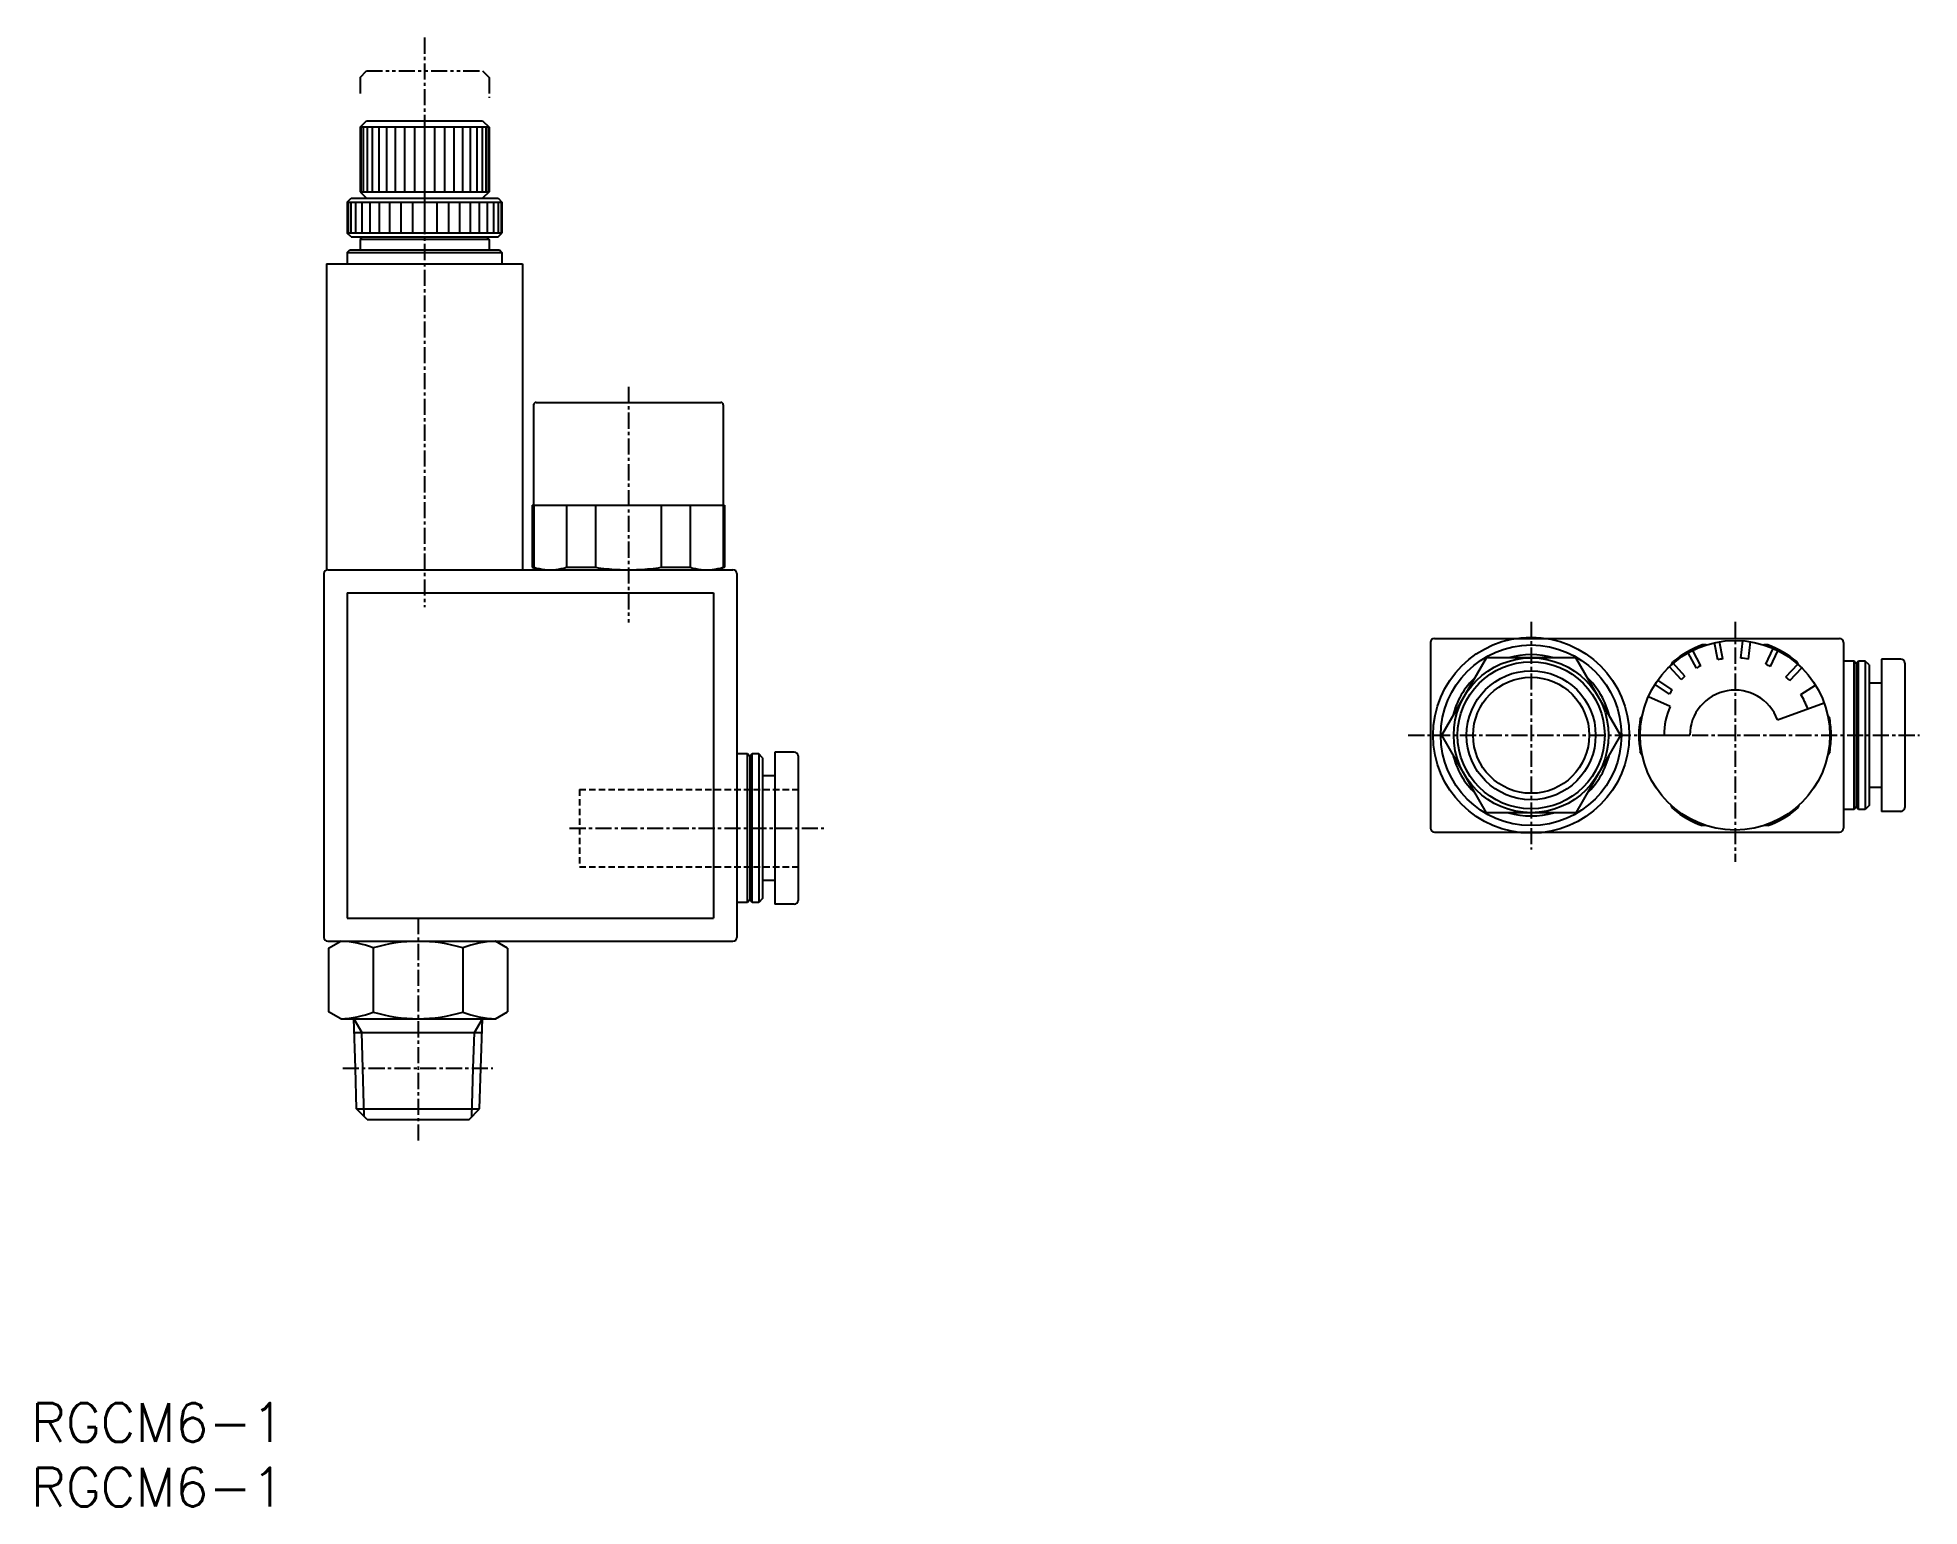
# Model space of a CAD drawing. Extents: x 1 to 146, y 0 to 114.
import ezdxf

# ---------------------------------------------------------------- set-up
doc = ezdxf.new("R2010")
doc.units = 0
for name, pattern in [('CENTER', [2, 1.25, -0.25, 0.25, -0.25]), ('DASHED', [0.75, 0.5, -0.25]), ('PHANTOM', [2.5, 1.25, -0.25, 0.25, -0.25, 0.25, -0.25])]:
    doc.linetypes.add(name, pattern=pattern)
doc.layers.get('0').update_dxf_attribs({"linetype": 'CONTINUOUS'})
doc.layers.add('CENTER', color=1, linetype='CENTER')
doc.styles.get("Standard").update_dxf_attribs({"font": 'txt.shx'})

# ---------------------------------------------------------------- blocks, each defined once
blk = doc.blocks.new('*U17')
at = {"color": 7, "linetype": 'CONTINUOUS'}
blk.add_text('RGCM6-1', height=3, dxfattribs=at).set_placement((0, 0))
blk = doc.blocks.new('*U18')
at = {"color": 7, "linetype": 'CONTINUOUS'}
blk.add_text('RGCM6-1', height=3, dxfattribs=at).set_placement((0, 5))

msp = doc.modelspace()

# ---------------------------------------------------------------- linework, layer by layer
at = {"color": 3, "linetype": 'PHANTOM'}
for p, q in [((25.5, 110.76), (26, 111.26)), ((26, 111.26), (35, 111.26)), ((35, 111.26), (35.5, 110.76)), ((25.5, 110.76), (25.5, 109.27)), ((35.5, 110.76), (35.5, 109.17))]:
    msp.add_line(p, q, dxfattribs=at)
at = {"color": 7, "linetype": 'CONTINUOUS'}
for p, q in [((25.5, 106.9), (26, 107.4)), ((35.5, 106.9), (25.5, 106.9)), ((25.5, 106.9), (25.5, 101.9)), ((25.56, 106.9), (25.56, 101.9)), ((25.74, 106.9), (25.74, 101.9)), ((26, 107.4), (35, 107.4)), ((26.04, 106.9), (26.04, 101.9)), ((26.45, 106.9), (26.45, 101.9)), ((26.96, 106.9), (26.96, 101.9)), ((27.56, 106.9), (27.56, 101.9)), ((28.23, 106.9), (28.23, 101.9)), ((28.95, 106.9), (28.95, 101.9)), ((29.72, 106.9), (29.72, 101.9)), ((30.5, 106.9), (30.5, 101.9)), ((31.28, 106.9), (31.28, 101.9)), ((32.05, 106.9), (32.05, 101.9)), ((32.77, 106.9), (32.77, 101.9)), ((33.44, 106.9), (33.44, 101.9)), ((34.04, 106.9), (34.04, 101.9)), ((34.55, 106.9), (34.55, 101.9)), ((34.96, 106.9), (34.96, 101.9)), ((35, 107.4), (35.5, 106.9)), ((35.26, 106.9), (35.26, 101.9)), ((35.44, 106.9), (35.44, 101.9)), ((35.5, 106.9), (35.5, 101.9)), ((24.5, 101.1), (24.8, 101.4)), ((24.5, 101.1), (24.5, 98.7)), ((24.5, 101.1), (36.5, 101.1)), ((24.57, 101.1), (24.57, 98.7)), ((24.79, 101.1), (24.79, 98.7)), ((24.8, 101.4), (36.2, 101.4)), ((25.15, 101.1), (25.15, 98.7)), ((25.5, 101.9), (26, 101.4)), ((25.5, 101.9), (35.5, 101.9)), ((25.65, 101.1), (25.65, 98.7)), ((26.26, 101.1), (26.26, 98.7)), ((26.97, 101.1), (26.97, 98.7)), ((27.78, 101.1), (27.78, 98.7)), ((28.65, 101.1), (28.65, 98.7)), ((29.56, 101.1), (29.56, 98.7)), ((30.5, 101.1), (30.5, 98.7)), ((31.44, 101.1), (31.44, 98.7)), ((32.35, 101.1), (32.35, 98.7)), ((33.22, 101.1), (33.22, 98.7)), ((34.03, 101.1), (34.03, 98.7)), ((34.74, 101.1), (34.74, 98.7)), ((35.5, 101.9), (35, 101.4)), ((35.35, 101.1), (35.35, 98.7)), ((35.85, 101.1), (35.85, 98.7)), ((36.2, 101.4), (36.5, 101.1)), ((36.21, 101.1), (36.21, 98.7)), ((36.43, 101.1), (36.43, 98.7)), ((36.5, 101.1), (36.5, 98.7)), ((36.5, 98.7), (24.5, 98.7)), ((24.8, 98.4), (24.5, 98.7)), ((24.8, 98.4), (36.2, 98.4)), ((25.7, 98.4), (25.5, 98.2)), ((25.5, 98.2), (25.5, 97.4)), ((35.5, 98.2), (25.5, 98.2)), ((35.3, 98.4), (35.5, 98.2)), ((35.5, 98.2), (35.5, 97.4)), ((36.2, 98.4), (36.5, 98.7)), ((22.9, 96.3), (38.1, 96.3)), ((22.9, 96.3), (22.9, 72.58)), ((24.5, 97.2), (24.7, 97.4)), ((24.5, 97.2), (24.5, 96.3)), ((24.5, 97.2), (36.5, 97.2)), ((24.7, 97.4), (36.3, 97.4)), ((36.3, 97.4), (36.5, 97.2)), ((36.5, 97.2), (36.5, 96.3)), ((38.1, 96.3), (38.1, 72.6)), ((38.95, 85.37), (38.95, 77.6)), ((39.15, 85.57), (53.45, 85.57)), ((53.65, 85.37), (53.65, 77.6)), ((38.85, 77.6), (38.85, 72.79)), ((38.85, 77.6), (53.75, 77.6)), ((38.96, 77.6), (38.96, 72.79)), ((41.51, 77.6), (41.51, 72.79)), ((43.75, 77.6), (43.75, 72.79)), ((48.85, 77.6), (48.85, 72.79)), ((51.09, 77.6), (51.09, 72.79)), ((53.64, 77.6), (53.64, 72.79)), ((53.75, 77.6), (53.75, 72.79)), ((22.7, 72.3), (22.7, 44.1)), ((23, 72.6), (54.4, 72.6)), ((38.85, 72.79), (39.3, 72.6)), ((38.85, 72.79), (38.96, 72.79)), ((38.96, 72.79), (39.3, 72.6)), ((41.51, 72.79), (43.75, 72.79)), ((48.85, 72.79), (51.09, 72.79)), ((53.75, 72.79), (53.3, 72.6)), ((53.3, 72.6), (53.64, 72.79)), ((53.64, 72.79), (53.75, 72.79)), ((54.7, 72.3), (54.7, 44.1)), ((24.5, 70.8), (24.5, 45.6)), ((24.5, 70.8), (52.9, 70.8)), ((52.9, 70.8), (52.9, 45.6)), ((108.76, 67.27), (140.16, 67.27)), ((132.5, 65.75), (132.67, 67.09)), ((108.46, 66.97), (108.46, 52.57)), ((109.33, 59.77), (112.8, 65.77)), ((119.73, 65.77), (112.8, 65.77)), ((123.19, 59.77), (119.73, 65.77)), ((129.07, 64.97), (128.44, 66.16)), ((129.42, 65.16), (128.79, 66.35)), ((129.82, 66.77), (129.51, 66.77)), ((130.72, 65.62), (130.46, 66.94)), ((131.11, 65.69), (130.86, 67.02)), ((133.1, 65.68), (133.27, 67.02)), ((134.61, 66.77), (134.3, 66.77)), ((134.45, 65.27), (135.03, 66.49)), ((134.81, 65.1), (135.39, 66.32)), ((140.46, 66.97), (140.46, 52.57)), ((144.91, 65.67), (143.41, 65.67)), ((143.41, 65.67), (143.41, 53.87)), ((127.89, 64.08), (126.98, 65.08)), ((127.12, 65.21), (127.27, 65.48)), ((128.18, 64.35), (127.27, 65.35)), ((136.01, 64.29), (136.94, 65.27)), ((136.31, 64.01), (137.23, 65)), ((137, 65.21), (136.85, 65.48)), ((141.29, 65.52), (140.46, 65.52)), ((141.46, 65.32), (141.29, 65.52)), ((141.29, 54.02), (141.29, 65.52)), ((141.64, 65.52), (141.46, 65.32)), ((141.46, 65.32), (141.46, 54.22)), ((142.16, 65.52), (141.64, 65.52)), ((141.64, 54.02), (141.64, 65.52)), ((142.46, 65.22), (142.16, 65.52)), ((142.16, 65.52), (142.16, 54.02)), ((142.46, 65.22), (142.46, 54.32)), ((145.21, 65.37), (145.21, 54.17)), ((127.04, 62.01), (125.35, 62.76)), ((126.98, 62.96), (125.86, 63.71)), ((127.2, 63.29), (126.08, 64.04)), ((137.16, 62.94), (138.3, 63.65)), ((143.41, 63.82), (142.46, 63.82)), ((124.72, 61.06), (124.88, 61.33)), ((135.35, 60.97), (138.97, 62.28)), ((139.4, 61.06), (139.24, 61.33)), ((57.65, 58.47), (57.65, 46.67)), ((59.15, 58.47), (57.65, 58.47)), ((112.8, 53.77), (109.33, 59.77)), ((123.19, 59.77), (119.73, 53.77)), ((124.56, 59.77), (128.56, 59.77)), ((124.88, 58.21), (124.72, 58.48)), ((139.4, 58.48), (139.24, 58.21)), ((55.53, 58.32), (54.7, 58.32)), ((55.7, 58.12), (55.53, 58.32)), ((55.53, 46.82), (55.53, 58.32)), ((55.88, 58.32), (55.7, 58.12)), ((55.7, 58.12), (55.7, 47.02)), ((56.4, 58.32), (55.88, 58.32)), ((55.88, 46.82), (55.88, 58.32)), ((56.7, 58.02), (56.4, 58.32)), ((56.4, 58.32), (56.4, 46.82)), ((56.7, 58.02), (56.7, 47.12)), ((59.45, 58.17), (59.45, 46.97)), ((57.65, 56.62), (56.7, 56.62)), ((143.41, 55.72), (142.46, 55.72)), ((127.27, 54.06), (127.12, 54.33)), ((137, 54.33), (136.85, 54.06)), ((141.29, 54.02), (140.46, 54.02)), ((141.46, 54.22), (141.29, 54.02)), ((141.64, 54.02), (141.46, 54.22)), ((142.16, 54.02), (141.64, 54.02)), ((142.46, 54.32), (142.16, 54.02)), ((119.73, 53.77), (112.8, 53.77)), ((129.82, 52.77), (129.51, 52.77)), ((134.61, 52.77), (134.3, 52.77)), ((144.91, 53.87), (143.41, 53.87)), ((108.76, 52.27), (140.16, 52.27)), ((57.65, 48.52), (56.7, 48.52)), ((55.53, 46.82), (54.7, 46.82)), ((55.7, 47.02), (55.53, 46.82)), ((55.88, 46.82), (55.7, 47.02)), ((56.4, 46.82), (55.88, 46.82)), ((56.7, 47.12), (56.4, 46.82)), ((59.15, 46.67), (57.65, 46.67)), ((24.5, 45.6), (52.9, 45.6)), ((23, 43.8), (54.4, 43.8)), ((23.06, 43.26), (24, 43.8)), ((36.94, 43.26), (36, 43.8)), ((23.06, 43.26), (23.06, 38.34)), ((26.53, 43.29), (26.53, 38.31)), ((33.47, 43.29), (33.47, 38.31)), ((36.94, 43.26), (36.94, 38.34)), ((24, 37.8), (23.06, 38.34)), ((36, 37.8), (36.94, 38.34)), ((24, 37.8), (36, 37.8)), ((25.02, 37.8), (25.63, 36.74)), ((25.14, 33.97), (25.02, 37.8)), ((25.05, 36.74), (34.95, 36.74)), ((25.72, 33.97), (25.63, 36.74)), ((34.28, 33.97), (34.37, 36.74)), ((34.37, 36.74), (34.98, 37.8)), ((34.86, 33.97), (34.98, 37.8)), ((25.23, 30.82), (25.14, 33.97)), ((25.83, 30.22), (25.72, 33.97)), ((34.17, 30.22), (34.28, 33.97)), ((34.77, 30.82), (34.86, 33.97)), ((26.05, 30), (25.23, 30.82)), ((25.23, 30.82), (34.77, 30.82)), ((33.95, 30), (34.77, 30.82)), ((26.05, 30), (33.95, 30))]:
    msp.add_line(p, q, dxfattribs=at)
at = {"color": 3, "linetype": 'DASHED'}
for p, q in [((42.5, 55.57), (42.5, 49.57)), ((42.5, 55.57), (59.45, 55.57)), ((42.5, 49.57), (59.45, 49.57))]:
    msp.add_line(p, q, dxfattribs=at)
at = {"color": 7, "linetype": 'CONTINUOUS'}
for points in [[(38.96, 72.79, 0.048135), (39.81, 72.62, 0.052364), (40.67, 72.62, 0.048155), (41.51, 72.79)], [(43.75, 72.79, 0.025087), (45.45, 72.62, 0.025643), (47.15, 72.62, 0.02509), (48.85, 72.79)], [(51.09, 72.79, 0.048135), (51.93, 72.62, 0.052364), (52.79, 72.62, 0.048155), (53.64, 72.79)]]:
    msp.add_lwpolyline(points, format="xyb", dxfattribs=at)
for centre, radius in [((116.26, 59.77), 7.6), ((132.06, 59.77), 7.35), ((116.26, 59.77), 7), ((116.26, 59.77), 6), ((116.26, 59.77), 5.7), ((116.26, 59.77), 5), ((116.26, 59.77), 4.5)]:
    msp.add_circle(centre, radius, dxfattribs=at)
for centre, radius, start, end in [((39.15, 85.37), 0.2, 90, 180), ((53.45, 85.37), 0.2, 0, 90), ((23, 72.3), 0.3, 90, 180), ((54.4, 72.3), 0.3, 0, 90), ((108.76, 66.97), 0.3, 90, 180), ((140.16, 66.97), 0.3, 0, 90), ((116.26, 59.77), 6.25, 73.7398, 106.2602), ((132.06, 59.77), 7.45, 110.016, 129.984), ((132.06, 59.77), 6, 99.0898, 102.9102), ((132.06, 59.77), 6, 80.034, 85.766), ((132.06, 59.77), 7.45, 50.016, 69.984), ((144.91, 65.37), 0.3, 0, 90), ((116.26, 59.77), 6.25, 133.7398, 166.2602), ((116.26, 59.77), 6.25, 13.7398, 46.2602), ((132.06, 59.77), 6, 130.2898, 134.1102), ((132.06, 59.77), 6, 116.0898, 119.9102), ((132.06, 59.77), 6, 62.6898, 66.5102), ((132.06, 59.77), 6, 44.9898, 48.8102), ((132.06, 59.77), 6, 144.0898, 147.9102), ((132.06, 59.77), 3.5, 20, 180), ((132.06, 59.77), 6, 20, 31.9), ((132.06, 59.77), 5.5, 156, 180), ((132.06, 59.77), 7.45, 170.016, 189.984), ((132.06, 59.77), 7.45, 0, 9.984), ((59.15, 58.17), 0.3, 0, 90), ((132.06, 59.77), 7.45, 350.016, 0), ((116.26, 59.77), 6.25, 193.7398, 226.2602), ((116.26, 59.77), 6.25, 313.7398, 346.2602), ((132.06, 59.77), 7.45, 230.016, 249.984), ((132.06, 59.77), 7.45, 290.016, 309.984), ((144.91, 54.17), 0.3, 270, 0), ((108.76, 52.57), 0.3, 180, 270), ((116.26, 59.77), 6.25, 253.7398, 286.2602), ((140.16, 52.57), 0.3, 270, 0), ((59.15, 46.97), 0.3, 270, 0), ((23, 44.1), 0.3, 180, 270), ((23.69, 35.81), 8, 69.2313, 87.775), ((30, 31.8), 12, 73.1728, 106.8272), ((36.31, 35.81), 8, 92.225, 110.7687), ((54.4, 44.1), 0.3, 270, 0), ((23.69, 45.79), 8, 272.225, 290.7687), ((30, 49.8), 12, 253.1728, 286.8272), ((36.31, 45.79), 8, 249.2313, 267.775)]:
    msp.add_arc(centre, radius, start, end, dxfattribs=at)
at = {"layer": 'CENTER', "color": 1, "linetype": 'CENTER'}
for p, q in [((30.5, 113.85), (30.5, 69.69)), ((46.3, 86.78), (46.3, 68.51)), ((116.26, 68.57), (116.26, 50.91)), ((132.06, 68.57), (132.06, 49.95)), ((106.74, 59.77), (146.35, 59.77)), ((41.74, 52.57), (61.45, 52.57)), ((30, 45.6), (30, 28.34)), ((24.16, 33.97), (35.78, 33.97))]:
    msp.add_line(p, q, dxfattribs=at)

# ---------------------------------------------------------------- block references
at = {"color": 7, "linetype": 'CONTINUOUS'}
for name in ['*U18', '*U17']:
    msp.add_blockref(name, (0, 0), dxfattribs=at)

doc.saveas('drawing.dxf')
